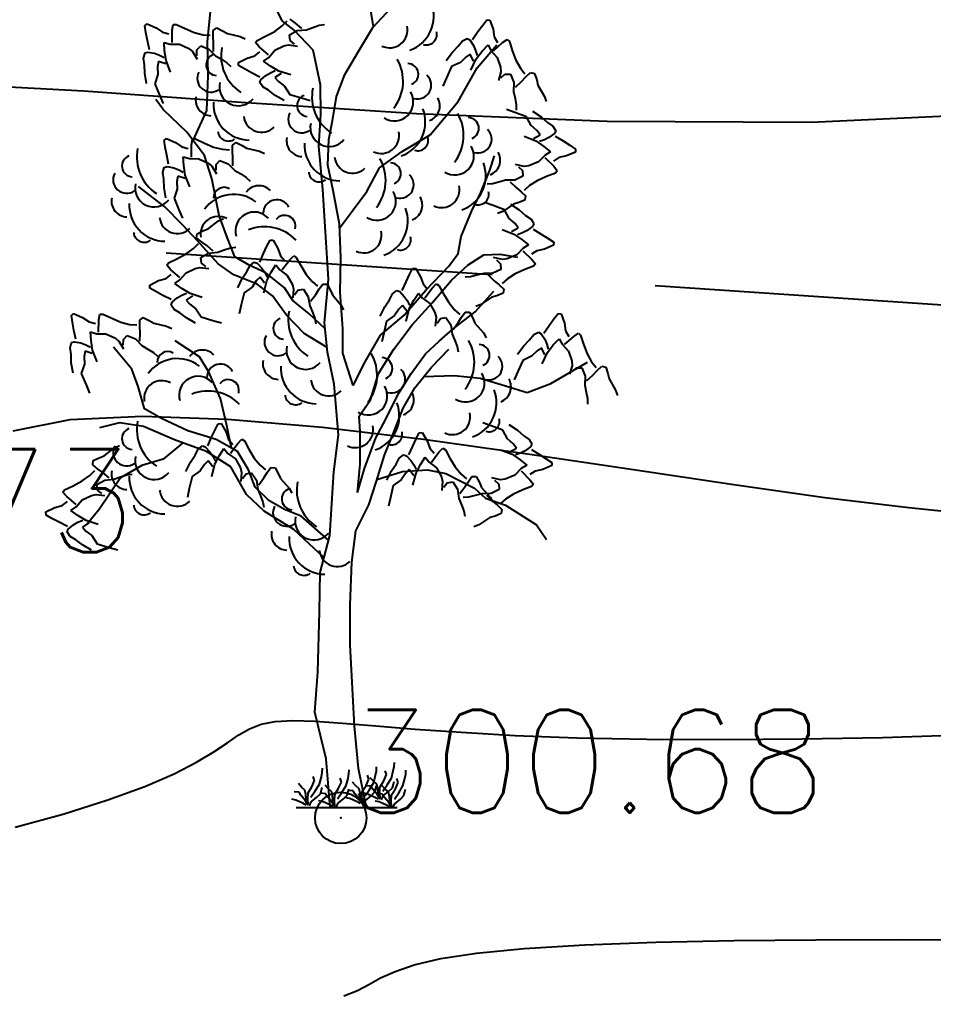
# Model space of a CAD drawing. Header units: millimetres. Extents: x 524954 to 526204, y 9523489 to 9524010.
# Drawn here: x 525925.42 to 525934.3, y 9523810.91 to 9523820.4 of the extents above; entities that cross this region are included whole.
import ezdxf

# ---------------------------------------------------------------- set-up
doc = ezdxf.new("R2010")
doc.units = ezdxf.units.MM
doc.header["$PDMODE"] = 32
doc.header["$PDSIZE"] = 0.5
doc.linetypes.add('ACAD_ISO12W100', pattern=[21, 12, -3, 0, -3, 0, -3])
doc.linetypes.add('CACHE2', pattern=[4.7625, 3.175, -1.5875])
for name, color, linetype in [('Arbre', 34, 'ACAD_ISO12W100'), ('Borde_Piste', 7, 'CACHE2'), ('CN_01_00', 3, 'Continuous'), ('CN_02_00', 4, 'Continuous'), ('CN_10_00', 1, 'Continuous'), ('TopoAlt', 3, 'Continuous'), ('TOPOJIS', 7, 'Continuous')]:
    doc.layers.add(name, color=color, linetype=linetype)
doc.styles.add('Simplex 1.0', font='Simplex.shx', dxfattribs={"width": 0.99, "height": 1})

# ---------------------------------------------------------------- blocks, each defined once
blk = doc.blocks.new('TCPOINT M')
at = {"color": 0}
blk.add_point((0, 0), dxfattribs=at)
at = {"layer": 'TopoAlt', "style": 'Simplex 1.0', "width": 0.99}
blk.add_attdef('ALT', (0.15, 0.15), '', height=1, dxfattribs=at)
blk = doc.blocks.new('v088')
at = {"linetype": 'Continuous'}
for p, q in [((-0.835, 10.2), (-0.991, 10.52)), ((0.345, 10.122), (0.269, 10.614)), ((-1.806, 9.931), (-1.749, 10.491)), ((0.336, 10.112), (0.634, 10.429)), ((-0.683, 10.078), (-0.835, 10.2)), ((-0.435, 9.816), (-0.683, 10.078)), ((0.168, 9.829), (0.336, 10.112)), ((-1.797, 9.483), (-1.806, 9.931)), ((1.69, 9.587), (1.945, 9.885)), ((-0.339, 9.37), (-0.435, 9.816)), ((-0.025, 9.501), (0.168, 9.829)), ((-0.131, 9.219), (-0.025, 9.501)), ((1.444, 9.153), (1.69, 9.587)), ((-1.812, 9.035), (-1.797, 9.483)), ((-0.337, 8.979), (-0.339, 9.37)), ((-2.378, 9.048), (-2.474, 9.177)), ((-0.186, 8.901), (-0.131, 9.219)), ((1.08, 8.722), (1.444, 9.153)), ((-2.074, 8.756), (-2.378, 9.048)), ((-1.992, 8.647), (-1.812, 9.035)), ((-0.36, 8.574), (-0.337, 8.979)), ((-0.231, 8.658), (-0.186, 8.901)), ((-1.843, 8.45), (-2.074, 8.756)), ((-0.243, 8.328), (-0.231, 8.658)), ((0.718, 8.503), (1.08, 8.722)), ((-0.311, 8.009), (-0.36, 8.574)), ((0.424, 8.292), (0.718, 8.503)), ((-1.75, 8.153), (-1.843, 8.45)), ((1.855, 8.26), (1.913, 8.447)), ((-0.174, 8), (-0.243, 8.328)), ((0.262, 7.984), (0.424, 8.292)), ((1.736, 7.971), (1.855, 8.26)), ((-1.653, 7.676), (-1.75, 8.153)), ((-2.358, 7.786), (-2.7, 8.052)), ((-0.274, 7.463), (-0.311, 8.009)), ((-0.096, 7.56), (-0.174, 8)), ((-0.093, 7.509), (0.262, 7.984)), ((1.617, 7.726), (1.736, 7.971)), ((-2.129, 7.554), (-2.358, 7.786)), ((1.481, 7.4), (1.617, 7.726)), ((-1.547, 7.38), (-1.653, 7.676)), ((-1.932, 7.347), (-2.129, 7.554)), ((-0.075, 7.131), (-0.096, 7.56)), ((-1.665, 7.048), (-1.932, 7.347)), ((-1.449, 7.14), (-1.547, 7.38)), ((-0.237, 6.848), (-0.274, 7.463)), ((1.442, 7.181), (1.481, 7.4)), ((-1.266, 7.031), (-1.449, 7.14)), ((-0.084, 6.677), (-0.075, 7.131)), ((1.321, 7.017), (1.442, 7.181)), ((1.575, 7.035), (1.778, 7.163)), ((1.778, 7.163), (1.983, 7.174)), ((1.983, 7.174), (2.214, 7.135)), ((-1.463, 6.903), (-1.665, 7.048)), ((-1.047, 6.93), (-1.266, 7.031)), ((1.023, 6.706), (1.321, 7.017)), ((1.356, 6.837), (1.575, 7.035)), ((-1.162, 6.785), (-1.463, 6.903)), ((-0.806, 6.736), (-1.047, 6.93)), ((-0.287, 6.281), (-0.237, 6.848)), ((1.107, 6.54), (1.356, 6.837)), ((-0.96, 6.634), (-1.162, 6.785)), ((-0.697, 6.571), (-0.806, 6.736)), ((-0.78, 6.382), (-0.96, 6.634)), ((-0.049, 6.211), (-0.084, 6.677)), ((0.743, 6.383), (1.023, 6.706)), ((1.663, 6.427), (1.906, 6.693)), ((-0.488, 6.401), (-0.697, 6.571)), ((0.846, 6.255), (1.107, 6.54)), ((-0.551, 6.145), (-0.78, 6.382)), ((-0.279, 6.204), (-0.488, 6.401)), ((0.438, 6.122), (0.743, 6.383)), ((1.381, 6.204), (1.663, 6.427)), ((-0.248, 5.902), (-0.287, 6.281)), ((-0.049, 5.888), (-0.049, 6.211)), ((0.61, 5.939), (0.846, 6.255)), ((1.198, 6.044), (1.381, 6.204)), ((-0.254, 5.961), (-0.551, 6.145)), ((0.24, 5.776), (0.438, 6.122)), ((-2.787, 5.681), (-3.023, 5.969)), ((-1.907, 5.843), (-2.222, 6.048)), ((1.021, 5.879), (1.198, 6.044)), ((-1.791, 5.652), (-1.907, 5.843)), ((-0.165, 5.487), (-0.248, 5.902)), ((0.085, 5.468), (-0.049, 5.888)), ((0.411, 5.624), (0.61, 5.939)), ((0.834, 5.626), (1.021, 5.879)), ((1.1, 5.706), (1.325, 5.941)), ((0.085, 5.468), (0.24, 5.776)), ((0.881, 5.441), (1.1, 5.706)), ((2.646, 5.496), (3.119, 5.774)), ((-2.701, 5.459), (-2.787, 5.681)), ((-1.635, 5.301), (-1.791, 5.652)), ((0.306, 5.286), (0.411, 5.624)), ((0.671, 5.368), (0.834, 5.626)), ((1.001, 5.586), (1.394, 5.601)), ((1.394, 5.601), (1.731, 5.564)), ((-2.621, 5.169), (-2.701, 5.459)), ((-0.107, 4.829), (-0.165, 5.487)), ((1.731, 5.564), (2, 5.483)), ((2, 5.483), (2.338, 5.378)), ((2.338, 5.378), (2.646, 5.496)), ((0.51, 5.041), (0.671, 5.368)), ((0.731, 5.176), (0.881, 5.441)), ((-1.559, 4.967), (-1.635, 5.301)), ((0.161, 5.071), (0.306, 5.286)), ((-2.4, 5.043), (-2.621, 5.169)), ((0.172, 4.872), (0.161, 5.071)), ((0.619, 4.888), (0.731, 5.176)), ((-2.946, 4.988), (-3.206, 4.92)), ((-2.634, 4.938), (-2.946, 4.988)), ((-2.233, 4.766), (-2.634, 4.938)), ((-2.061, 4.882), (-2.4, 5.043)), ((-1.492, 4.659), (-1.559, 4.967)), ((0.379, 4.79), (0.51, 5.041)), ((-1.692, 4.771), (-2.061, 4.882)), ((-0.166, 4.349), (-0.107, 4.829)), ((0.174, 4.45), (0.172, 4.872)), ((0.489, 4.568), (0.619, 4.888)), ((-2.123, 4.725), (-2.377, 4.514)), ((-1.819, 4.613), (-2.233, 4.766)), ((-1.415, 4.615), (-1.692, 4.771)), ((0.231, 4.395), (0.379, 4.79)), ((-1.504, 4.415), (-1.819, 4.613)), ((-1.273, 4.376), (-1.415, 4.615)), ((0.384, 4.23), (0.489, 4.568)), ((-2.655, 4.434), (-2.931, 4.273)), ((-2.377, 4.514), (-2.655, 4.434)), ((0.138, 4.082), (0.174, 4.45)), ((-1.298, 4.058), (-1.504, 4.415)), ((-1.188, 4.154), (-1.273, 4.376)), ((-0.217, 3.527), (-0.166, 4.349)), ((0.138, 4.082), (0.231, 4.395)), ((0.391, 4.253), (0.724, 4.355)), ((0.724, 4.355), (1.047, 4.375)), ((1.047, 4.375), (1.284, 4.33)), ((1.284, 4.33), (1.655, 4.138)), ((-2.931, 4.273), (-3.209, 3.863)), ((0.285, 3.923), (0.384, 4.23)), ((-1.069, 3.839), (-1.298, 4.058)), ((-1.01, 3.977), (-1.188, 4.154)), ((1.655, 4.138), (1.8, 4.011)), ((-0.808, 3.863), (-1.01, 3.977)), ((0.118, 3.584), (0.285, 3.923)), ((1.8, 4.011), (2.057, 3.917)), ((-3.209, 3.863), (-3.367, 3.667)), ((-0.685, 3.605), (-1.069, 3.839)), ((-0.589, 3.774), (-0.808, 3.863)), ((2.057, 3.917), (2.461, 3.664)), ((-0.234, 3.461), (-0.589, 3.774)), ((-0.294, 3.234), (-0.685, 3.605)), ((0.064, 3.179), (0.118, 3.584)), ((2.461, 3.664), (2.589, 3.474)), ((-0.344, 3.046), (-0.217, 3.527)), ((0.045, 2.625), (0.064, 3.179)), ((-0.352, 2.542), (-0.344, 3.046)), ((-0.373, 1.752), (-0.352, 2.542)), ((0.043, 2.109), (0.045, 2.625)), ((0.102, 1.053), (0.043, 2.109)), ((-0.412, 1.235), (-0.373, 1.752)), ((-0.268, 0.628), (-0.412, 1.235)), ((0.151, 0.506), (0.102, 1.053)), ((-0.213, 0), (-0.268, 0.628)), ((0.256, 0), (0.151, 0.506)), ((-0.654, 0), (0.654, 0))]:
    blk.add_line(p, q, dxfattribs=at)
at = {"color": 3, "linetype": 'Continuous'}
for p, q in [((-2.616, 10.132), (-2.587, 10.158)), ((-2.603, 10.046), (-2.616, 10.132)), ((-2.587, 10.158), (-2.471, 10.107)), ((-2.261, 10.077), (-2.249, 10.151)), ((-2.249, 10.151), (-2.211, 10.152)), ((-2.211, 10.152), (-2.101, 10.101)), ((-0.931, 10.06), (-0.836, 10.131)), ((-0.836, 10.131), (-0.771, 10.198)), ((-0.666, 10.169), (-0.735, 10.218)), ((-0.583, 10.098), (-0.666, 10.169)), ((-0.438, 10.113), (-0.356, 10.14)), ((-0.356, 10.14), (-0.287, 10.149)), ((1.7, 10.058), (1.762, 10.142)), ((1.762, 10.142), (1.816, 10.212)), ((1.816, 10.212), (1.854, 10.208)), ((1.854, 10.208), (1.896, 10.089)), ((-2.583, 9.943), (-2.603, 10.046)), ((-2.471, 10.107), (-2.388, 10.049)), ((-2.388, 10.049), (-2.306, 10.03)), ((-2.264, 9.917), (-2.261, 10.077)), ((-2.101, 10.101), (-1.977, 10.047)), ((-1.977, 10.047), (-1.862, 10.018)), ((-1.862, 10.018), (-1.769, 10.01)), ((-1.731, 9.995), (-1.73, 10.074)), ((-1.73, 10.074), (-1.685, 10.105)), ((-1.685, 10.105), (-1.608, 10.069)), ((-1.608, 10.069), (-1.547, 10.033)), ((-1.547, 10.033), (-1.382, 9.994)), ((-1.161, 9.945), (-1.051, 9.998)), ((-1.051, 9.998), (-0.931, 10.06)), ((-0.743, 10.015), (-0.642, 10.071)), ((-0.734, 9.943), (-0.743, 10.015)), ((-0.642, 10.071), (-0.523, 10.083)), ((-0.523, 10.083), (-0.438, 10.113)), ((1.631, 9.958), (1.7, 10.058)), ((1.896, 10.089), (1.912, 9.989)), ((-2.558, 9.824), (-2.583, 9.943)), ((-2.368, 9.919), (-2.288, 9.897)), ((-2.362, 9.808), (-2.368, 9.919)), ((-2.288, 9.897), (-2.168, 9.895)), ((-2.168, 9.895), (-2.047, 9.839)), ((-1.943, 9.82), (-1.893, 9.873)), ((-1.893, 9.873), (-1.786, 9.83)), ((-1.725, 9.911), (-1.731, 9.995)), ((-1.728, 9.802), (-1.725, 9.911)), ((-1.382, 9.994), (-1.316, 9.963)), ((-1.184, 9.915), (-1.161, 9.945)), ((-1.134, 9.859), (-1.184, 9.915)), ((-0.934, 9.816), (-0.814, 9.874)), ((-0.814, 9.874), (-0.753, 9.886)), ((-0.753, 9.886), (-0.639, 9.87)), ((-0.677, 9.896), (-0.734, 9.943)), ((1.446, 9.869), (1.5, 9.939)), ((1.5, 9.939), (1.562, 9.969)), ((1.562, 9.969), (1.596, 9.95)), ((1.596, 9.95), (1.643, 9.877)), ((1.643, 9.877), (1.669, 9.815)), ((1.754, 9.804), (1.831, 9.885)), ((1.831, 9.885), (1.869, 9.812)), ((1.9, 9.808), (2.019, 9.915)), ((1.912, 9.989), (1.954, 9.915)), ((2.019, 9.915), (2.081, 9.958)), ((2.081, 9.958), (2.108, 9.931)), ((2.108, 9.931), (2.146, 9.815)), ((-2.634, 9.715), (-2.614, 9.781)), ((-2.614, 9.781), (-2.576, 9.793)), ((-2.576, 9.793), (-2.492, 9.777)), ((-2.492, 9.777), (-2.428, 9.754)), ((-2.428, 9.754), (-2.368, 9.723)), ((-2.342, 9.683), (-2.362, 9.808)), ((-2.047, 9.839), (-2, 9.799)), ((-2, 9.799), (-1.94, 9.7)), ((-1.944, 9.746), (-1.943, 9.82)), ((-1.786, 9.83), (-1.702, 9.745)), ((-1.702, 9.745), (-1.624, 9.699)), ((-1.289, 9.715), (-1.192, 9.743)), ((-1.192, 9.743), (-1.125, 9.794)), ((-1.012, 9.755), (-1.134, 9.859)), ((-1.011, 9.724), (-0.934, 9.816)), ((1.289, 9.685), (1.369, 9.792)), ((1.369, 9.792), (1.446, 9.869)), ((1.6, 9.765), (1.542, 9.727)), ((1.643, 9.677), (1.6, 9.765)), ((1.669, 9.815), (1.689, 9.75)), ((1.677, 9.704), (1.754, 9.804)), ((1.869, 9.812), (1.95, 9.723)), ((2.146, 9.815), (2.193, 9.689)), ((-2.621, 9.629), (-2.634, 9.715)), ((-2.617, 9.52), (-2.621, 9.629)), ((-2.439, 9.669), (-2.451, 9.601)), ((-2.346, 9.639), (-2.439, 9.669)), ((-2.283, 9.532), (-2.342, 9.683)), ((-1.624, 9.699), (-1.552, 9.652)), ((-1.552, 9.652), (-1.502, 9.604)), ((-1.402, 9.657), (-1.289, 9.715)), ((-1.401, 9.619), (-1.402, 9.657)), ((-1.325, 9.574), (-1.401, 9.619)), ((-1.079, 9.676), (-1.011, 9.724)), ((-0.989, 9.611), (-1.079, 9.676)), ((1.473, 9.658), (1.358, 9.604)), ((1.542, 9.727), (1.473, 9.658)), ((1.608, 9.558), (1.677, 9.704)), ((1.95, 9.723), (1.993, 9.596)), ((2.193, 9.689), (2.25, 9.585)), ((-2.595, 9.387), (-2.617, 9.52)), ((-2.448, 9.503), (-2.488, 9.382)), ((-2.451, 9.601), (-2.448, 9.503)), ((-1.233, 9.524), (-1.325, 9.574)), ((-1.125, 9.469), (-1.233, 9.524)), ((-1.113, 9.435), (-1.047, 9.49)), ((-1.047, 9.49), (-0.989, 9.525)), ((-0.88, 9.547), (-0.989, 9.611)), ((-0.989, 9.525), (-0.927, 9.553)), ((-0.848, 9.516), (-0.931, 9.463)), ((-0.726, 9.498), (-0.88, 9.547)), ((1.358, 9.604), (1.292, 9.458)), ((1.996, 9.535), (1.966, 9.423)), ((1.993, 9.596), (1.996, 9.535)), ((1.996, 9.458), (2.05, 9.508)), ((2.05, 9.508), (2.123, 9.508)), ((2.123, 9.508), (2.166, 9.4)), ((2.25, 9.585), (2.308, 9.512)), ((2.323, 9.473), (2.381, 9.527)), ((2.381, 9.527), (2.435, 9.515)), ((2.435, 9.515), (2.462, 9.435)), ((-2.488, 9.382), (-2.427, 9.234)), ((-1.128, 9.398), (-1.113, 9.435)), ((-1.089, 9.341), (-1.128, 9.398)), ((-0.931, 9.463), (-0.885, 9.411)), ((-0.885, 9.411), (-0.807, 9.351)), ((1.292, 9.458), (1.246, 9.35)), ((2.166, 9.4), (2.162, 9.281)), ((2.185, 9.338), (2.266, 9.412)), ((2.266, 9.412), (2.323, 9.473)), ((2.462, 9.435), (2.477, 9.365)), ((2.477, 9.365), (2.562, 9.219)), ((-1.014, 9.297), (-1.089, 9.341)), ((-0.927, 9.231), (-1.014, 9.297)), ((-0.807, 9.351), (-0.739, 9.244)), ((-0.739, 9.244), (-0.586, 9.198)), ((2.162, 9.281), (2.181, 9.192)), ((-2.427, 9.234), (-2.38, 9.127)), ((-0.81, 9.165), (-0.927, 9.231)), ((-0.586, 9.198), (-0.473, 9.166)), ((2.181, 9.192), (2.196, 9.108)), ((2.562, 9.219), (2.585, 9.15)), ((2.18, 9.009), (2.07, 9.048)), ((2.33, 8.953), (2.18, 9.009)), ((2.196, 9.108), (2.196, 9.038)), ((2.406, 9.027), (2.519, 8.953)), ((2.391, 8.841), (2.33, 8.953)), ((2.519, 8.953), (2.601, 8.881)), ((2.601, 8.881), (2.673, 8.832)), ((2.465, 8.776), (2.391, 8.841)), ((2.507, 8.721), (2.465, 8.776)), ((2.691, 8.737), (2.621, 8.686)), ((2.673, 8.832), (2.708, 8.773)), ((2.708, 8.773), (2.691, 8.737)), ((-2.366, 8.647), (-2.337, 8.672)), ((-2.353, 8.56), (-2.366, 8.647)), ((-2.337, 8.672), (-2.221, 8.621)), ((-2.221, 8.621), (-2.138, 8.563)), ((-2.011, 8.592), (-1.999, 8.665)), ((-1.999, 8.665), (-1.961, 8.666)), ((-1.961, 8.666), (-1.851, 8.615)), ((-1.851, 8.615), (-1.727, 8.562)), ((-1.48, 8.588), (-1.435, 8.619)), ((-1.435, 8.619), (-1.357, 8.583)), ((2.3, 8.701), (2.45, 8.641)), ((2.421, 8.673), (2.507, 8.721)), ((2.45, 8.641), (2.555, 8.57)), ((2.561, 8.655), (2.497, 8.632)), ((2.621, 8.686), (2.561, 8.655)), ((2.701, 8.703), (2.805, 8.64)), ((2.805, 8.64), (2.893, 8.584)), ((-2.333, 8.457), (-2.353, 8.56)), ((-2.138, 8.563), (-2.056, 8.544)), ((-2.014, 8.431), (-2.011, 8.592)), ((-1.727, 8.562), (-1.612, 8.532)), ((-1.612, 8.532), (-1.519, 8.524)), ((-1.481, 8.509), (-1.48, 8.588)), ((-1.475, 8.425), (-1.481, 8.509)), ((-1.357, 8.583), (-1.297, 8.547)), ((-1.297, 8.547), (-1.132, 8.508)), ((-1.132, 8.508), (-1.066, 8.477)), ((2.555, 8.57), (2.64, 8.498)), ((2.64, 8.498), (2.57, 8.455)), ((2.964, 8.496), (2.848, 8.446)), ((2.893, 8.584), (2.966, 8.534)), ((2.966, 8.534), (2.964, 8.496)), ((-2.308, 8.338), (-2.333, 8.457)), ((-2.118, 8.433), (-2.038, 8.411)), ((-2.112, 8.322), (-2.118, 8.433)), ((-2.038, 8.411), (-1.918, 8.409)), ((-1.918, 8.409), (-1.797, 8.353)), ((-1.797, 8.353), (-1.75, 8.313)), ((-1.693, 8.334), (-1.643, 8.387)), ((-1.643, 8.387), (-1.536, 8.344)), ((-1.478, 8.316), (-1.475, 8.425)), ((2.487, 8.369), (2.362, 8.319)), ((2.57, 8.455), (2.487, 8.369)), ((2.568, 8.425), (2.683, 8.312)), ((2.749, 8.424), (2.679, 8.378)), ((2.848, 8.446), (2.749, 8.424)), ((-2.384, 8.23), (-2.364, 8.296)), ((-2.371, 8.143), (-2.384, 8.23)), ((-2.364, 8.296), (-2.326, 8.308)), ((-2.326, 8.308), (-2.242, 8.291)), ((-2.242, 8.291), (-2.178, 8.268)), ((-2.178, 8.268), (-2.118, 8.237)), ((-2.092, 8.197), (-2.112, 8.322)), ((-1.75, 8.313), (-1.69, 8.215)), ((-1.694, 8.261), (-1.693, 8.334)), ((-1.536, 8.344), (-1.452, 8.259)), ((-1.452, 8.259), (-1.374, 8.213)), ((2.301, 8.311), (2.188, 8.335)), ((2.225, 8.306), (2.278, 8.256)), ((2.278, 8.256), (2.282, 8.183)), ((2.362, 8.319), (2.301, 8.311)), ((2.704, 8.225), (2.591, 8.179)), ((2.683, 8.312), (2.729, 8.254)), ((2.729, 8.254), (2.704, 8.225)), ((-2.367, 8.034), (-2.371, 8.143)), ((-2.189, 8.184), (-2.201, 8.115)), ((-2.201, 8.115), (-2.198, 8.017)), ((-2.096, 8.154), (-2.189, 8.184)), ((-2.033, 8.047), (-2.092, 8.197)), ((-1.374, 8.213), (-1.302, 8.166)), ((-1.302, 8.166), (-1.252, 8.118)), ((1.971, 8.105), (1.888, 8.085)), ((2.058, 8.13), (1.971, 8.105)), ((2.178, 8.134), (2.058, 8.13)), ((2.117, 8.111), (2.195, 8.035)), ((2.282, 8.183), (2.178, 8.134)), ((2.467, 8.125), (2.367, 8.061)), ((2.591, 8.179), (2.467, 8.125)), ((-2.345, 7.902), (-2.367, 8.034)), ((-2.198, 8.017), (-2.238, 7.897)), ((1.888, 8.085), (1.819, 8.08)), ((2.195, 8.035), (2.261, 7.981)), ((2.261, 7.981), (2.318, 7.927)), ((2.367, 8.061), (2.298, 7.999)), ((-2.238, 7.897), (-2.177, 7.749)), ((2.31, 7.872), (2.231, 7.841)), ((2.318, 7.927), (2.31, 7.872)), ((-2.177, 7.749), (-2.13, 7.641)), ((1.896, 7.802), (1.786, 7.841)), ((2.046, 7.746), (1.896, 7.802)), ((2.022, 7.727), (1.955, 7.7)), ((2.163, 7.821), (2.022, 7.727)), ((2.107, 7.634), (2.046, 7.746)), ((2.123, 7.82), (2.235, 7.746)), ((2.231, 7.841), (2.163, 7.821)), ((2.235, 7.746), (2.317, 7.675)), ((-1.797, 7.5), (-1.663, 7.603)), ((-1.663, 7.603), (-1.598, 7.634)), ((2.181, 7.57), (2.107, 7.634)), ((2.317, 7.675), (2.389, 7.625)), ((2.389, 7.625), (2.424, 7.566)), ((-1.94, 7.438), (-1.864, 7.475)), ((-1.864, 7.475), (-1.797, 7.5)), ((2.016, 7.494), (2.166, 7.434)), ((2.137, 7.467), (2.223, 7.514)), ((2.223, 7.514), (2.181, 7.57)), ((2.337, 7.479), (2.277, 7.448)), ((2.407, 7.53), (2.337, 7.479)), ((2.424, 7.566), (2.407, 7.53)), ((2.417, 7.496), (2.521, 7.433)), ((-1.945, 7.383), (-1.94, 7.438)), ((-1.884, 7.333), (-1.945, 7.383)), ((-1.034, 7.275), (-0.994, 7.353)), ((-0.994, 7.353), (-0.955, 7.356)), ((-0.955, 7.356), (-0.891, 7.247)), ((2.166, 7.434), (2.271, 7.363)), ((2.277, 7.448), (2.213, 7.425)), ((2.271, 7.363), (2.357, 7.292)), ((2.521, 7.433), (2.609, 7.377)), ((2.609, 7.377), (2.682, 7.328)), ((-2.081, 7.175), (-1.985, 7.246)), ((-1.985, 7.246), (-1.92, 7.313)), ((-1.815, 7.284), (-1.884, 7.333)), ((-1.732, 7.213), (-1.815, 7.284)), ((-1.672, 7.198), (-1.587, 7.228)), ((-1.587, 7.228), (-1.505, 7.255)), ((-1.505, 7.255), (-1.436, 7.264)), ((-1.078, 7.18), (-1.034, 7.275)), ((-0.891, 7.247), (-0.858, 7.151)), ((2.286, 7.249), (2.203, 7.162)), ((2.284, 7.218), (2.399, 7.105)), ((2.357, 7.292), (2.286, 7.249)), ((2.465, 7.218), (2.395, 7.171)), ((2.564, 7.239), (2.465, 7.218)), ((2.68, 7.289), (2.564, 7.239)), ((2.682, 7.328), (2.68, 7.289)), ((-2.31, 7.06), (-2.2, 7.113)), ((-2.2, 7.113), (-2.081, 7.175)), ((-1.892, 7.13), (-1.791, 7.186)), ((-1.883, 7.058), (-1.892, 7.13)), ((-1.791, 7.186), (-1.672, 7.198)), ((-1.128, 7.069), (-1.078, 7.18)), ((-0.858, 7.151), (-0.802, 7.088)), ((-0.835, 6.972), (-0.738, 7.1)), ((-0.738, 7.1), (-0.686, 7.153)), ((-0.686, 7.153), (-0.654, 7.131)), ((-0.654, 7.131), (-0.595, 7.025)), ((2.018, 7.104), (1.904, 7.128)), ((1.941, 7.1), (1.994, 7.049)), ((2.079, 7.112), (2.018, 7.104)), ((2.203, 7.162), (2.079, 7.112)), ((2.399, 7.105), (2.445, 7.047)), ((-2.333, 7.03), (-2.31, 7.06)), ((-2.283, 6.974), (-2.333, 7.03)), ((-2.161, 6.87), (-2.283, 6.974)), ((-2.083, 6.931), (-1.963, 6.989)), ((-1.963, 6.989), (-1.902, 7.001)), ((-1.902, 7.001), (-1.788, 6.985)), ((-1.826, 7.011), (-1.883, 7.058)), ((-1.293, 6.947), (-1.253, 7.025)), ((-1.253, 7.025), (-1.198, 7.067)), ((-1.198, 7.067), (-1.16, 7.055)), ((-1.16, 7.055), (-1.101, 6.992)), ((-1.101, 6.992), (-1.063, 6.936)), ((-0.978, 6.941), (-0.918, 7.034)), ((-0.918, 7.034), (-0.866, 6.97)), ((-0.866, 6.97), (-0.77, 6.898)), ((-0.595, 7.025), (-0.526, 6.909)), ((0.813, 6.909), (0.853, 6.987)), ((0.853, 6.987), (0.891, 6.991)), ((0.891, 6.991), (0.955, 6.881)), ((1.999, 6.976), (1.894, 6.927)), ((1.994, 7.049), (1.999, 6.976)), ((2.307, 6.972), (2.184, 6.918)), ((2.42, 7.018), (2.307, 6.972)), ((2.445, 7.047), (2.42, 7.018)), ((-2.439, 6.83), (-2.342, 6.858)), ((-2.342, 6.858), (-2.275, 6.909)), ((-2.228, 6.791), (-2.161, 6.839)), ((-2.161, 6.839), (-2.083, 6.931)), ((-1.413, 6.737), (-1.354, 6.857)), ((-1.354, 6.857), (-1.293, 6.947)), ((-1.122, 6.874), (-1.172, 6.826)), ((-1.064, 6.795), (-1.122, 6.874)), ((-1.063, 6.936), (-1.032, 6.875)), ((-1.035, 6.828), (-0.978, 6.941)), ((-0.77, 6.898), (-0.705, 6.781)), ((-0.526, 6.909), (-0.45, 6.818)), ((0.768, 6.815), (0.813, 6.909)), ((0.955, 6.881), (0.989, 6.786)), ((1.604, 6.878), (1.535, 6.874)), ((1.688, 6.899), (1.604, 6.878)), ((1.775, 6.923), (1.688, 6.899)), ((1.894, 6.927), (1.775, 6.923)), ((1.834, 6.904), (1.912, 6.828)), ((2.084, 6.854), (2.014, 6.792)), ((2.184, 6.918), (2.084, 6.854)), ((-2.551, 6.772), (-2.439, 6.83)), ((-2.55, 6.734), (-2.551, 6.772)), ((-2.475, 6.689), (-2.55, 6.734)), ((-2.138, 6.726), (-2.228, 6.791)), ((-2.029, 6.662), (-2.138, 6.726)), ((-1.227, 6.745), (-1.33, 6.67)), ((-1.172, 6.826), (-1.227, 6.745)), ((-1.076, 6.671), (-1.035, 6.828)), ((-0.705, 6.781), (-0.69, 6.721)), ((-0.69, 6.721), (-0.699, 6.606)), ((-0.632, 6.705), (-0.56, 6.719)), ((-0.56, 6.719), (-0.498, 6.621)), ((-0.45, 6.818), (-0.379, 6.757)), ((-0.402, 6.651), (-0.357, 6.722)), ((-0.357, 6.722), (-0.31, 6.785)), ((-0.31, 6.785), (-0.255, 6.784)), ((-0.255, 6.784), (-0.214, 6.71)), ((-0.214, 6.71), (-0.186, 6.645)), ((0.719, 6.703), (0.768, 6.815)), ((0.989, 6.786), (1.044, 6.722)), ((1.011, 6.606), (1.108, 6.734)), ((1.108, 6.734), (1.161, 6.787)), ((1.161, 6.787), (1.192, 6.766)), ((1.192, 6.766), (1.252, 6.66)), ((1.912, 6.828), (1.977, 6.774)), ((1.977, 6.774), (2.034, 6.72)), ((2.034, 6.72), (2.026, 6.666)), ((-2.383, 6.639), (-2.475, 6.689)), ((-2.274, 6.584), (-2.383, 6.639)), ((-2.262, 6.55), (-2.196, 6.606)), ((-2.196, 6.606), (-2.138, 6.64)), ((-2.138, 6.64), (-2.076, 6.668)), ((-1.998, 6.632), (-2.08, 6.578)), ((-1.875, 6.613), (-2.029, 6.662)), ((-1.33, 6.67), (-1.367, 6.514)), ((-0.675, 6.646), (-0.632, 6.705)), ((-0.498, 6.621), (-0.48, 6.503)), ((-0.468, 6.564), (-0.402, 6.651)), ((-0.186, 6.645), (-0.075, 6.517)), ((0.493, 6.492), (0.554, 6.582)), ((0.554, 6.582), (0.594, 6.66)), ((0.594, 6.66), (0.649, 6.702)), ((0.649, 6.702), (0.686, 6.689)), ((0.686, 6.689), (0.745, 6.626)), ((0.745, 6.626), (0.783, 6.571)), ((0.868, 6.575), (0.929, 6.669)), ((0.929, 6.669), (0.98, 6.604)), ((0.98, 6.604), (1.076, 6.532)), ((1.252, 6.66), (1.321, 6.544)), ((1.879, 6.614), (1.738, 6.52)), ((1.947, 6.634), (1.879, 6.614)), ((2.026, 6.666), (1.947, 6.634)), ((-2.277, 6.513), (-2.262, 6.55)), ((-2.238, 6.456), (-2.277, 6.513)), ((-2.163, 6.412), (-2.238, 6.456)), ((-2.08, 6.578), (-2.034, 6.526)), ((-2.034, 6.526), (-1.957, 6.466)), ((-1.957, 6.466), (-1.888, 6.359)), ((-1.367, 6.514), (-1.392, 6.4)), ((-0.48, 6.503), (-0.444, 6.419)), ((-0.075, 6.517), (-0.04, 6.453)), ((0.433, 6.371), (0.493, 6.492)), ((0.675, 6.46), (0.62, 6.379)), ((0.724, 6.509), (0.675, 6.46)), ((0.782, 6.43), (0.724, 6.509)), ((0.771, 6.306), (0.811, 6.463)), ((0.783, 6.571), (0.814, 6.51)), ((0.811, 6.463), (0.868, 6.575)), ((1.076, 6.532), (1.141, 6.416)), ((1.321, 6.544), (1.397, 6.452)), ((1.738, 6.52), (1.671, 6.493)), ((-3.568, 6.377), (-3.539, 6.402)), ((-3.555, 6.29), (-3.568, 6.377)), ((-3.539, 6.402), (-3.423, 6.351)), ((-3.423, 6.351), (-3.34, 6.294)), ((-3.213, 6.322), (-3.201, 6.396)), ((-3.201, 6.396), (-3.163, 6.397)), ((-3.163, 6.397), (-3.053, 6.346)), ((-3.053, 6.346), (-2.929, 6.292)), ((-2.682, 6.318), (-2.637, 6.35)), ((-2.637, 6.35), (-2.56, 6.314)), ((-2.076, 6.346), (-2.163, 6.412)), ((-1.959, 6.28), (-2.076, 6.346)), ((-1.888, 6.359), (-1.735, 6.313)), ((-0.444, 6.419), (-0.414, 6.339)), ((-0.414, 6.339), (-0.401, 6.271)), ((0.62, 6.379), (0.516, 6.305)), ((1.141, 6.416), (1.157, 6.356)), ((1.157, 6.356), (1.147, 6.241)), ((1.171, 6.28), (1.215, 6.339)), ((1.215, 6.339), (1.286, 6.353)), ((1.286, 6.353), (1.348, 6.255)), ((1.397, 6.452), (1.467, 6.391)), ((1.444, 6.285), (1.489, 6.356)), ((1.489, 6.356), (1.536, 6.42)), ((1.536, 6.42), (1.591, 6.419)), ((1.591, 6.419), (1.633, 6.344)), ((1.633, 6.344), (1.661, 6.279)), ((2.623, 6.25), (2.685, 6.334)), ((2.685, 6.334), (2.739, 6.404)), ((2.739, 6.404), (2.777, 6.4)), ((2.777, 6.4), (2.82, 6.28)), ((-3.535, 6.188), (-3.555, 6.29)), ((-3.34, 6.294), (-3.258, 6.275)), ((-3.216, 6.161), (-3.213, 6.322)), ((-2.929, 6.292), (-2.814, 6.263)), ((-2.814, 6.263), (-2.721, 6.255)), ((-2.683, 6.24), (-2.682, 6.318)), ((-2.677, 6.155), (-2.683, 6.24)), ((-2.56, 6.314), (-2.499, 6.278)), ((-2.499, 6.278), (-2.334, 6.239)), ((-2.334, 6.239), (-2.268, 6.208)), ((-1.735, 6.313), (-1.622, 6.281)), ((0.516, 6.305), (0.479, 6.149)), ((1.348, 6.255), (1.367, 6.137)), ((1.378, 6.198), (1.444, 6.285)), ((1.661, 6.279), (1.771, 6.151)), ((2.554, 6.15), (2.623, 6.25)), ((2.82, 6.28), (2.835, 6.18)), ((-3.51, 6.069), (-3.535, 6.188)), ((-3.32, 6.164), (-3.24, 6.142)), ((-3.314, 6.053), (-3.32, 6.164)), ((-3.24, 6.142), (-3.121, 6.14)), ((-3.121, 6.14), (-2.999, 6.083)), ((-2.999, 6.083), (-2.952, 6.044)), ((-2.895, 6.065), (-2.845, 6.118)), ((-2.845, 6.118), (-2.738, 6.075)), ((-2.738, 6.075), (-2.654, 5.99)), ((-2.68, 6.046), (-2.677, 6.155)), ((0.479, 6.149), (0.454, 6.035)), ((1.367, 6.137), (1.402, 6.054)), ((1.771, 6.151), (1.807, 6.088)), ((2.37, 6.061), (2.423, 6.13)), ((2.423, 6.13), (2.485, 6.161)), ((2.485, 6.161), (2.52, 6.142)), ((2.52, 6.142), (2.566, 6.069)), ((2.677, 5.996), (2.754, 6.077)), ((2.754, 6.077), (2.793, 6.004)), ((2.823, 6), (2.943, 6.107)), ((2.835, 6.18), (2.877, 6.107)), ((2.943, 6.107), (3.004, 6.15)), ((3.004, 6.15), (3.031, 6.123)), ((3.031, 6.123), (3.07, 6.007)), ((-3.586, 5.96), (-3.566, 6.026)), ((-3.573, 5.874), (-3.586, 5.96)), ((-3.566, 6.026), (-3.528, 6.038)), ((-3.528, 6.038), (-3.444, 6.022)), ((-3.444, 6.022), (-3.38, 5.999)), ((-3.38, 5.999), (-3.32, 5.968)), ((-3.294, 5.928), (-3.314, 6.053)), ((-2.952, 6.044), (-2.892, 5.945)), ((-2.896, 5.991), (-2.895, 6.065)), ((-2.654, 5.99), (-2.576, 5.943)), ((1.402, 6.054), (1.433, 5.974)), ((1.433, 5.974), (1.446, 5.906)), ((2.212, 5.877), (2.293, 5.984)), ((2.293, 5.984), (2.37, 6.061)), ((2.523, 5.957), (2.466, 5.919)), ((2.566, 5.869), (2.523, 5.957)), ((2.566, 6.069), (2.593, 6.007)), ((2.593, 6.007), (2.612, 5.942)), ((2.6, 5.896), (2.677, 5.996)), ((2.793, 6.004), (2.873, 5.915)), ((3.07, 6.007), (3.116, 5.88)), ((-3.57, 5.765), (-3.573, 5.874)), ((-3.392, 5.914), (-3.403, 5.846)), ((-3.403, 5.846), (-3.4, 5.748)), ((-3.298, 5.884), (-3.392, 5.914)), ((-3.235, 5.777), (-3.294, 5.928)), ((-2.576, 5.943), (-2.504, 5.896)), ((-2.504, 5.896), (-2.454, 5.849)), ((2.396, 5.85), (2.281, 5.796)), ((2.466, 5.919), (2.396, 5.85)), ((2.531, 5.75), (2.6, 5.896)), ((2.873, 5.915), (2.916, 5.788)), ((3.116, 5.88), (3.173, 5.777)), ((-3.547, 5.632), (-3.57, 5.765)), ((-3.4, 5.748), (-3.44, 5.627)), ((2.281, 5.796), (2.216, 5.65)), ((2.92, 5.727), (2.889, 5.615)), ((2.916, 5.788), (2.92, 5.727)), ((2.92, 5.65), (2.973, 5.7)), ((2.973, 5.7), (3.047, 5.7)), ((3.047, 5.7), (3.089, 5.592)), ((3.173, 5.777), (3.231, 5.703)), ((3.247, 5.665), (3.304, 5.719)), ((3.304, 5.719), (3.358, 5.707)), ((3.358, 5.707), (3.385, 5.627)), ((-3.44, 5.627), (-3.379, 5.479)), ((2.216, 5.65), (2.169, 5.542)), ((3.089, 5.592), (3.085, 5.473)), ((3.108, 5.53), (3.189, 5.603)), ((3.189, 5.603), (3.247, 5.665)), ((3.385, 5.627), (3.4, 5.557)), ((-3.379, 5.479), (-3.332, 5.372)), ((3.085, 5.473), (3.104, 5.384)), ((3.4, 5.557), (3.485, 5.411)), ((3.104, 5.384), (3.12, 5.3)), ((3.485, 5.411), (3.508, 5.342)), ((3.12, 5.3), (3.12, 5.23)), ((-1.707, 4.895), (-1.667, 4.973)), ((-1.667, 4.973), (-1.628, 4.976)), ((-1.628, 4.976), (-1.564, 4.867)), ((1.872, 4.946), (1.762, 4.985)), ((2.022, 4.89), (1.872, 4.946)), ((2.099, 4.964), (2.211, 4.89)), ((-1.751, 4.8), (-1.707, 4.895)), ((-1.564, 4.867), (-1.531, 4.771)), ((0.899, 4.779), (0.939, 4.857)), ((0.939, 4.857), (0.978, 4.861)), ((0.978, 4.861), (1.042, 4.751)), ((2.083, 4.778), (2.022, 4.89)), ((2.211, 4.89), (2.293, 4.818)), ((2.293, 4.818), (2.365, 4.769)), ((-3.01, 4.66), (-2.944, 4.692)), ((-1.926, 4.645), (-1.871, 4.687)), ((-1.871, 4.687), (-1.833, 4.675)), ((-1.801, 4.689), (-1.751, 4.8)), ((-1.531, 4.771), (-1.475, 4.707)), ((-1.508, 4.592), (-1.411, 4.72)), ((-1.411, 4.72), (-1.359, 4.773)), ((-1.359, 4.773), (-1.327, 4.751)), ((-1.327, 4.751), (-1.268, 4.645)), ((0.805, 4.573), (0.855, 4.685)), ((0.855, 4.685), (0.899, 4.779)), ((1.042, 4.751), (1.075, 4.656)), ((2.157, 4.714), (2.083, 4.778)), ((2.199, 4.658), (2.157, 4.714)), ((2.365, 4.769), (2.4, 4.71)), ((2.4, 4.71), (2.383, 4.674)), ((-3.21, 4.533), (-3.143, 4.557)), ((-3.143, 4.557), (-3.01, 4.66)), ((-2.027, 4.477), (-1.966, 4.567)), ((-1.966, 4.567), (-1.926, 4.645)), ((-1.833, 4.675), (-1.774, 4.612)), ((-1.774, 4.612), (-1.736, 4.556)), ((-1.736, 4.556), (-1.705, 4.495)), ((-1.708, 4.448), (-1.651, 4.561)), ((-1.651, 4.561), (-1.591, 4.654)), ((-1.591, 4.654), (-1.539, 4.59)), ((-1.539, 4.59), (-1.443, 4.518)), ((-1.268, 4.645), (-1.199, 4.529)), ((0.68, 4.53), (0.735, 4.572)), ((0.735, 4.572), (0.773, 4.559)), ((0.773, 4.559), (0.832, 4.496)), ((1.075, 4.656), (1.131, 4.592)), ((1.098, 4.476), (1.195, 4.604)), ((1.195, 4.604), (1.247, 4.657)), ((1.247, 4.657), (1.279, 4.636)), ((1.279, 4.636), (1.338, 4.53)), ((1.992, 4.638), (2.142, 4.578)), ((2.113, 4.611), (2.199, 4.658)), ((2.142, 4.578), (2.247, 4.507)), ((2.253, 4.592), (2.189, 4.569)), ((2.313, 4.623), (2.253, 4.592)), ((2.383, 4.674), (2.313, 4.623)), ((2.393, 4.64), (2.497, 4.577)), ((2.497, 4.577), (2.585, 4.521)), ((-3.291, 4.441), (-3.287, 4.496)), ((-3.23, 4.39), (-3.291, 4.441)), ((-3.287, 4.496), (-3.21, 4.533)), ((-2.086, 4.357), (-2.027, 4.477)), ((-1.845, 4.445), (-1.9, 4.365)), ((-1.795, 4.494), (-1.845, 4.445)), ((-1.737, 4.415), (-1.795, 4.494)), ((-1.749, 4.291), (-1.708, 4.448)), ((-1.443, 4.518), (-1.378, 4.401)), ((-1.199, 4.529), (-1.123, 4.438)), ((-1.123, 4.438), (-1.052, 4.377)), ((0.579, 4.362), (0.64, 4.452)), ((0.64, 4.452), (0.68, 4.53)), ((0.832, 4.496), (0.87, 4.441)), ((0.87, 4.441), (0.901, 4.38)), ((0.898, 4.333), (0.955, 4.445)), ((0.955, 4.445), (1.015, 4.539)), ((1.015, 4.539), (1.067, 4.474)), ((1.067, 4.474), (1.163, 4.402)), ((1.338, 4.53), (1.407, 4.414)), ((2.247, 4.507), (2.332, 4.436)), ((2.332, 4.436), (2.262, 4.393)), ((2.656, 4.433), (2.54, 4.383)), ((2.585, 4.521), (2.658, 4.472)), ((2.658, 4.472), (2.656, 4.433)), ((-3.427, 4.233), (-3.331, 4.304)), ((-3.331, 4.304), (-3.266, 4.37)), ((-3.162, 4.341), (-3.23, 4.39)), ((-3.079, 4.271), (-3.162, 4.341)), ((-2.933, 4.286), (-2.851, 4.312)), ((-2.851, 4.312), (-2.783, 4.321)), ((-1.9, 4.365), (-2.003, 4.29)), ((-1.378, 4.401), (-1.363, 4.341)), ((-1.363, 4.341), (-1.372, 4.226)), ((-1.349, 4.266), (-1.305, 4.325)), ((-1.305, 4.325), (-1.233, 4.338)), ((-1.233, 4.338), (-1.171, 4.241)), ((-1.075, 4.271), (-1.03, 4.342)), ((-1.03, 4.342), (-0.984, 4.405)), ((-0.984, 4.405), (-0.928, 4.404)), ((-0.928, 4.404), (-0.887, 4.33)), ((-0.887, 4.33), (-0.859, 4.265)), ((0.52, 4.241), (0.579, 4.362)), ((0.761, 4.33), (0.706, 4.249)), ((0.811, 4.379), (0.761, 4.33)), ((0.869, 4.3), (0.811, 4.379)), ((0.857, 4.176), (0.898, 4.333)), ((1.163, 4.402), (1.228, 4.286)), ((1.407, 4.414), (1.483, 4.322)), ((1.483, 4.322), (1.554, 4.261)), ((2.179, 4.306), (2.055, 4.256)), ((2.262, 4.393), (2.179, 4.306)), ((2.26, 4.362), (2.375, 4.249)), ((2.441, 4.361), (2.371, 4.315)), ((2.54, 4.383), (2.441, 4.361)), ((-3.547, 4.171), (-3.427, 4.233)), ((-3.239, 4.188), (-3.137, 4.244)), ((-3.229, 4.115), (-3.239, 4.188)), ((-3.137, 4.244), (-3.019, 4.255)), ((-3.019, 4.255), (-2.933, 4.286)), ((-2.003, 4.29), (-2.04, 4.134)), ((-1.171, 4.241), (-1.153, 4.123)), ((-1.141, 4.184), (-1.075, 4.271)), ((-0.859, 4.265), (-0.748, 4.137)), ((0.706, 4.249), (0.603, 4.175)), ((1.228, 4.286), (1.243, 4.226)), ((1.243, 4.226), (1.234, 4.11)), ((1.258, 4.15), (1.301, 4.209)), ((1.301, 4.209), (1.373, 4.223)), ((1.373, 4.223), (1.435, 4.125)), ((1.531, 4.155), (1.576, 4.226)), ((1.576, 4.226), (1.623, 4.29)), ((1.623, 4.29), (1.678, 4.289)), ((1.678, 4.289), (1.719, 4.214)), ((1.719, 4.214), (1.747, 4.149)), ((1.994, 4.248), (1.88, 4.272)), ((1.917, 4.244), (1.97, 4.193)), ((1.97, 4.193), (1.975, 4.12)), ((2.055, 4.256), (1.994, 4.248)), ((2.375, 4.249), (2.421, 4.191)), ((2.421, 4.191), (2.396, 4.162)), ((-3.679, 4.087), (-3.656, 4.117)), ((-3.629, 4.032), (-3.679, 4.087)), ((-3.656, 4.117), (-3.547, 4.171)), ((-3.309, 4.046), (-3.249, 4.058)), ((-3.249, 4.058), (-3.134, 4.042)), ((-3.172, 4.068), (-3.229, 4.115)), ((-2.04, 4.134), (-2.065, 4.02)), ((-1.153, 4.123), (-1.118, 4.039)), ((-0.748, 4.137), (-0.713, 4.073)), ((0.603, 4.175), (0.566, 4.019)), ((1.435, 4.125), (1.453, 4.007)), ((1.465, 4.068), (1.531, 4.155)), ((1.751, 4.067), (1.664, 4.043)), ((1.747, 4.149), (1.858, 4.021)), ((1.87, 4.071), (1.751, 4.067)), ((1.975, 4.12), (1.87, 4.071)), ((2.16, 4.062), (2.059, 3.998)), ((2.283, 4.116), (2.16, 4.062)), ((2.396, 4.162), (2.283, 4.116)), ((-3.688, 3.915), (-3.621, 3.967)), ((-3.507, 3.927), (-3.629, 4.032)), ((-3.507, 3.896), (-3.43, 3.988)), ((-3.43, 3.988), (-3.309, 4.046)), ((-1.118, 4.039), (-1.087, 3.959)), ((-1.087, 3.959), (-1.074, 3.891)), ((0.566, 4.019), (0.541, 3.904)), ((1.453, 4.007), (1.488, 3.924)), ((1.488, 3.924), (1.519, 3.844)), ((1.58, 4.022), (1.511, 4.017)), ((1.664, 4.043), (1.58, 4.022)), ((1.81, 4.048), (1.888, 3.972)), ((1.858, 4.021), (1.893, 3.958)), ((1.888, 3.972), (1.953, 3.918)), ((2.059, 3.998), (1.99, 3.936)), ((-3.898, 3.83), (-3.785, 3.887)), ((-3.897, 3.791), (-3.898, 3.83)), ((-3.785, 3.887), (-3.688, 3.915)), ((-3.574, 3.849), (-3.507, 3.896)), ((-3.484, 3.783), (-3.574, 3.849)), ((1.519, 3.844), (1.532, 3.776)), ((2.002, 3.81), (1.923, 3.778)), ((1.953, 3.918), (2.01, 3.864)), ((2.01, 3.864), (2.002, 3.81)), ((-3.821, 3.747), (-3.897, 3.791)), ((-3.729, 3.697), (-3.821, 3.747)), ((-3.621, 3.641), (-3.729, 3.697)), ((-3.542, 3.663), (-3.485, 3.698)), ((-3.485, 3.698), (-3.422, 3.725)), ((-3.375, 3.72), (-3.484, 3.783)), ((-3.344, 3.689), (-3.426, 3.635)), ((-3.221, 3.67), (-3.375, 3.72)), ((1.855, 3.758), (1.714, 3.664)), ((1.923, 3.778), (1.855, 3.758)), ((-3.623, 3.571), (-3.609, 3.608)), ((-3.585, 3.514), (-3.623, 3.571)), ((-3.609, 3.608), (-3.542, 3.663)), ((-3.426, 3.635), (-3.38, 3.583)), ((-3.38, 3.583), (-3.303, 3.524)), ((1.714, 3.664), (1.647, 3.637)), ((-3.509, 3.469), (-3.585, 3.514)), ((-3.423, 3.403), (-3.509, 3.469)), ((-3.303, 3.524), (-3.234, 3.416)), ((-3.306, 3.337), (-3.423, 3.403)), ((-3.234, 3.416), (-3.081, 3.37)), ((-3.081, 3.37), (-2.968, 3.339)), ((-0.317, 0.454), (-0.315, 0.507)), ((0.385, 0.474), (0.387, 0.526)), ((0.603, 0.474), (0.615, 0.531)), ((0.615, 0.531), (0.618, 0.584)), ((-0.416, 0.349), (-0.433, 0.399)), ((-0.353, 0.303), (-0.329, 0.397)), ((-0.329, 0.397), (-0.317, 0.454)), ((-0.07, 0.329), (-0.087, 0.38)), ((0.017, 0.377), (0.029, 0.435)), ((0.029, 0.435), (0.031, 0.488)), ((0.286, 0.368), (0.269, 0.418)), ((0.346, 0.341), (0.305, 0.385)), ((0.349, 0.322), (0.373, 0.416)), ((0.373, 0.416), (0.385, 0.474)), ((0.481, 0.344), (0.517, 0.426)), ((0.517, 0.426), (0.5, 0.476)), ((0.524, 0.291), (0.579, 0.38)), ((0.579, 0.38), (0.603, 0.474)), ((0.752, 0.373), (0.765, 0.43)), ((0.765, 0.43), (0.767, 0.483)), ((-0.587, 0.264), (-0.627, 0.308)), ((-0.541, 0.224), (-0.587, 0.264)), ((-0.502, 0.188), (-0.452, 0.267)), ((-0.452, 0.267), (-0.416, 0.349)), ((-0.409, 0.214), (-0.353, 0.303)), ((-0.327, 0.226), (-0.32, 0.26)), ((-0.24, 0.245), (-0.281, 0.288)), ((-0.106, 0.248), (-0.07, 0.329)), ((-0.063, 0.195), (-0.007, 0.284)), ((-0.007, 0.284), (0.017, 0.377)), ((0.115, 0.284), (0.075, 0.327)), ((0.161, 0.243), (0.115, 0.284)), ((0.2, 0.207), (0.25, 0.286)), ((0.25, 0.286), (0.286, 0.368)), ((0.315, 0.274), (0.25, 0.279)), ((0.293, 0.233), (0.349, 0.322)), ((0.337, 0.236), (0.315, 0.274)), ((0.392, 0.301), (0.346, 0.341)), ((0.375, 0.245), (0.382, 0.279)), ((0.404, 0.243), (0.392, 0.301)), ((0.428, 0.183), (0.43, 0.264)), ((0.43, 0.264), (0.481, 0.344)), ((0.495, 0.24), (0.454, 0.284)), ((0.469, 0.209), (0.524, 0.291)), ((0.546, 0.209), (0.591, 0.255)), ((0.591, 0.255), (0.606, 0.303)), ((0.606, 0.303), (0.613, 0.337)), ((0.63, 0.243), (0.666, 0.325)), ((0.666, 0.325), (0.649, 0.375)), ((0.673, 0.19), (0.728, 0.279)), ((0.728, 0.279), (0.752, 0.373)), ((-0.618, 0.197), (-0.683, 0.202)), ((-0.596, 0.159), (-0.618, 0.197)), ((-0.536, 0.087), (-0.596, 0.159)), ((-0.529, 0.166), (-0.541, 0.224)), ((-0.524, 0.099), (-0.529, 0.166)), ((-0.505, 0.106), (-0.502, 0.188)), ((-0.464, 0.132), (-0.409, 0.214)), ((-0.459, 0.072), (-0.387, 0.132)), ((-0.387, 0.132), (-0.341, 0.178)), ((-0.341, 0.178), (-0.327, 0.226)), ((-0.272, 0.178), (-0.337, 0.183)), ((-0.25, 0.139), (-0.272, 0.178)), ((-0.19, 0.067), (-0.25, 0.139)), ((-0.195, 0.204), (-0.24, 0.245)), ((-0.183, 0.147), (-0.195, 0.204)), ((-0.178, 0.079), (-0.183, 0.147)), ((-0.159, 0.087), (-0.156, 0.168)), ((-0.156, 0.168), (-0.106, 0.248)), ((-0.118, 0.113), (-0.063, 0.195)), ((-0.041, 0.113), (0.005, 0.159)), ((0.005, 0.159), (0.019, 0.207)), ((0.019, 0.207), (0.026, 0.24)), ((0.084, 0.216), (0.019, 0.221)), ((0.106, 0.178), (0.084, 0.216)), ((0.166, 0.106), (0.106, 0.178)), ((0.173, 0.185), (0.161, 0.243)), ((0.178, 0.118), (0.173, 0.185)), ((0.197, 0.125), (0.2, 0.207)), ((0.272, 0.173), (0.221, 0.183)), ((0.238, 0.151), (0.293, 0.233)), ((0.243, 0.091), (0.315, 0.151)), ((0.365, 0.13), (0.272, 0.173)), ((0.315, 0.151), (0.361, 0.197)), ((0.397, 0.163), (0.337, 0.236)), ((0.361, 0.197), (0.375, 0.245)), ((0.406, 0.108), (0.365, 0.13)), ((0.433, 0.108), (0.397, 0.163)), ((0.464, 0.173), (0.399, 0.178)), ((0.409, 0.175), (0.404, 0.243)), ((0.433, 0.113), (0.428, 0.183)), ((0.45, 0.099), (0.474, 0.149)), ((0.486, 0.135), (0.464, 0.173)), ((0.474, 0.149), (0.546, 0.209)), ((0.546, 0.063), (0.486, 0.135)), ((0.541, 0.2), (0.495, 0.24)), ((0.553, 0.142), (0.541, 0.2)), ((0.558, 0.075), (0.553, 0.142)), ((0.577, 0.082), (0.579, 0.163)), ((0.579, 0.163), (0.63, 0.243)), ((0.618, 0.108), (0.673, 0.19)), ((0.695, 0.108), (0.74, 0.154)), ((0.74, 0.154), (0.755, 0.202)), ((0.755, 0.202), (0.762, 0.236)), ((-0.661, 0.096), (-0.712, 0.106)), ((-0.567, 0.053), (-0.661, 0.096)), ((-0.527, 0.031), (-0.567, 0.053)), ((-0.5, 0.031), (-0.536, 0.087)), ((-0.5, 0.036), (-0.505, 0.106)), ((-0.483, 0.022), (-0.459, 0.072)), ((-0.315, 0.077), (-0.365, 0.087)), ((-0.221, 0.034), (-0.315, 0.077)), ((-0.18, 0.012), (-0.221, 0.034)), ((-0.154, 0.012), (-0.19, 0.067)), ((-0.154, 0.017), (-0.159, 0.087)), ((-0.137, 0.002), (-0.113, 0.053)), ((-0.113, 0.053), (-0.041, 0.113)), ((0.041, 0.115), (-0.01, 0.125)), ((0.135, 0.072), (0.041, 0.115)), ((0.175, 0.05), (0.135, 0.072)), ((0.202, 0.05), (0.166, 0.106)), ((0.202, 0.055), (0.197, 0.125)), ((0.219, 0.041), (0.243, 0.091)), ((0.421, 0.072), (0.37, 0.082)), ((0.514, 0.029), (0.421, 0.072)), ((0.555, 0.007), (0.514, 0.029)), ((0.582, 0.007), (0.546, 0.063)), ((0.582, 0.012), (0.577, 0.082)), ((0.599, -0.002), (0.623, 0.048)), ((0.623, 0.048), (0.695, 0.108))]:
    blk.add_line(p, q, dxfattribs=at)
for centre, major_axis, start_param, end_param in [((0.662, 10.258), (-0.33, 0.33), 2.69514, 4.302022), ((0.557, 10.08), (0.164, 0.164), 3.478918, 5.717341), ((1.031, 10.021), (0.0964, 0.0964), 3.62262, 5.745019), ((-1.682, 9.628), (-0.099, 0.099), -0.421529, 2.292047), ((-1.063, 9.743), (0.4, 0.4), 2.158504, 3.344219), ((0.165, 9.415), (0.4, 0.4), 4.836335, 6.022049), ((0.788, 9.505), (-0.099, 0.099), 2.746913, 5.46049), ((-1.76, 9.451), (-0.125, 0.125), 0.293965, 2.957824), ((0.918, 9.363), (0.125, 0.125), 3.651933, 6.315792), ((-1.405, 9.343), (0.174, 0.174), 2.133893, 4.816631), ((0.115, 9.214), (-0.4, 0.4), 0.587708, 1.773422), ((0.617, 9.147), (-0.174, 0.174), 1.793126, 4.475865), ((-1.753, 9.172), (-0.145, 0.145), 0.590553, 2.325666), ((-1.26, 9.119), (0.33, 0.33), 2.307735, 3.914618), ((-0.504, 9.099), (0.099, 0.099), 1.149268, 3.862844), ((1.001, 9.096), (-0.145, 0.145), 2.713295, 4.448408), ((-0.582, 8.923), (0.125, 0.125), 1.864761, 4.52862), ((0.552, 8.888), (-0.33, 0.33), 2.69514, 4.302022), ((0.949, 8.713), (-0.4, 0.4), 3.265538, 4.451253), ((-1.104, 8.984), (0.164, 0.164), 2.463212, 4.701636), ((-0.227, 8.814), (0.174, 0.174), 2.133893, 4.816631), ((1.572, 8.803), (0.099, 0.099), 4.31771, 7.031286), ((-1.534, 8.776), (0.0964, 0.0964), 2.435534, 4.557933), ((0.447, 8.71), (-0.164, 0.164), 1.908121, 4.146545), ((1.702, 8.661), (0.125, 0.125), 3.651933, 6.315792), ((-0.575, 8.644), (0.145, 0.145), 2.161349, 3.896462), ((-0.082, 8.59), (0.33, 0.33), 2.307735, 3.914618), ((0.921, 8.65), (0.0964, 0.0964), 3.62262, 5.745019), ((-2.155, 8.43), (0.4, 0.4), 2.158504, 3.344219), ((1.401, 8.445), (0.174, 0.174), 3.363922, 6.046661), ((1.785, 8.394), (-0.145, 0.145), 2.713295, 4.448408), ((-2.774, 8.316), (-0.099, 0.099), -0.421529, 2.292047), ((0.074, 8.455), (0.164, 0.164), 2.463212, 4.701636), ((-0.061, 8.127), (-0.4, 0.4), 3.265538, 4.451253), ((0.562, 8.217), (0.099, 0.099), 4.31771, 7.031286), ((1.336, 8.186), (-0.33, 0.33), 2.69514, 4.302022), ((-0.356, 8.247), (0.0964, 0.0964), 2.435534, 4.557933), ((-2.851, 8.139), (-0.125, 0.125), 0.293965, 2.957824), ((0.692, 8.074), (-0.125, 0.125), 2.081137, 4.744996), ((-2.497, 8.031), (0.174, 0.174), 2.133893, 4.816631), ((-1.589, 7.903), (0.0964, 0.0964), 0.254619, 2.377018), ((-1.138, 7.855), (-0.145, 0.145), 4.692823, 6.427936), ((0.391, 7.858), (0.174, 0.174), 3.363922, 6.046661), ((1.23, 8.008), (0.164, 0.164), 3.478918, 5.717341), ((1.705, 7.948), (-0.0964, 0.0964), 2.051824, 4.174223), ((-2.844, 7.86), (-0.145, 0.145), 0.590553, 2.325666), ((-1.464, 7.482), (0.33, 0.33), 0.12682, 1.733702), ((-0.906, 7.701), (0.125, 0.125), 5.967031, 8.63089), ((0.775, 7.808), (-0.145, 0.145), 2.713295, 4.448408), ((-2.352, 7.806), (0.33, 0.33), 2.307735, 3.914618), ((-1.198, 7.473), (-0.174, 0.174), 4.665366, 7.348105), ((0.326, 7.599), (0.33, 0.33), 4.265936, 5.872819), ((-2.195, 7.672), (0.164, 0.164), 2.463212, 4.701636), ((-1.664, 7.431), (-0.164, 0.164), -1.288499, 0.949924), ((-0.805, 7.536), (-0.099, 0.099), 3.680741, 6.394318), ((-1.066, 6.963), (-0.4, 0.4), 4.689978, 5.875693), ((0.221, 7.421), (0.164, 0.164), 3.478918, 5.717341), ((-2.625, 7.463), (0.0964, 0.0964), 2.435534, 4.557933), ((0.695, 7.362), (-0.0964, 0.0964), 2.051824, 4.174223), ((-0.812, 6.21), (-0.099, 0.099), -0.421529, 2.292047), ((-0.193, 6.324), (-0.4, 0.4), 0.587708, 1.773422), ((-0.89, 6.033), (0.125, 0.125), 1.864761, 4.52862), ((-0.535, 5.925), (0.174, 0.174), 2.133893, 4.816631), ((1.088, 5.771), (-0.4, 0.4), 3.265538, 4.451253), ((1.711, 5.861), (0.099, 0.099), 4.31771, 7.031286), ((-2.195, 5.352), (0.33, 0.33), 0.12682, 1.733702), ((-2.32, 5.773), (0.0964, 0.0964), 0.254619, 2.377018), ((-1.869, 5.725), (0.145, 0.145), 6.263619, 7.998733), ((-0.172, 5.602), (0.4, 0.4), 4.836335, 6.022049), ((0.452, 5.692), (0.099, 0.099), 4.31771, 7.031286), ((1.841, 5.718), (-0.125, 0.125), 2.081137, 4.744996), ((-1.637, 5.571), (-0.125, 0.125), 4.396235, 7.060094), ((-0.882, 5.754), (-0.145, 0.145), 0.590553, 2.325666), ((-0.39, 5.7), (0.33, 0.33), 2.307735, 3.914618), ((-1.928, 5.343), (0.174, 0.174), 6.236163, 8.918901), ((0.582, 5.55), (0.125, 0.125), 3.651933, 6.315792), ((1.54, 5.502), (0.174, 0.174), 3.363922, 6.046661), ((-2.395, 5.301), (-0.164, 0.164), -1.288499, 0.949924), ((-1.797, 4.833), (0.4, 0.4), 6.260774, 7.446489), ((-1.536, 5.406), (0.099, 0.099), 5.251538, 7.965114), ((-0.234, 5.566), (-0.164, 0.164), 0.892416, 3.130839), ((0.28, 5.334), (0.174, 0.174), 3.363922, 6.046661), ((1.924, 5.452), (-0.145, 0.145), 2.713295, 4.448408), ((-0.663, 5.357), (0.0964, 0.0964), 2.435534, 4.557933), ((0.664, 5.283), (-0.145, 0.145), 2.713295, 4.448408), ((1.475, 5.243), (0.33, 0.33), 4.265936, 5.872819), ((0.215, 5.075), (-0.33, 0.33), 2.69514, 4.302022), ((1.37, 5.065), (-0.164, 0.164), 1.908121, 4.146545), ((-2.155, 4.896), (-0.4, 0.4), 0.587708, 1.773422), ((0.11, 4.897), (-0.164, 0.164), 1.908121, 4.146545), ((1.844, 5.006), (-0.0964, 0.0964), 2.051824, 4.174223), ((-2.774, 4.781), (-0.099, 0.099), -0.421529, 2.292047), ((0.584, 4.837), (0.0964, 0.0964), 3.62262, 5.745019), ((-2.851, 4.605), (-0.125, 0.125), 0.293965, 2.957824), ((-2.497, 4.497), (0.174, 0.174), 2.133893, 4.816631), ((-2.844, 4.326), (-0.145, 0.145), 0.590553, 2.325666), ((-2.352, 4.272), (0.33, 0.33), 2.307735, 3.914618), ((-0.082, 4.112), (0.4, 0.4), 2.158504, 3.344219), ((-2.195, 4.138), (0.164, 0.164), 2.463212, 4.701636), ((-0.702, 3.998), (0.099, 0.099), 1.149268, 3.862844), ((-2.625, 3.929), (0.0964, 0.0964), 2.435534, 4.557933), ((-0.779, 3.821), (0.125, 0.125), 1.864761, 4.52862), ((-0.424, 3.713), (0.174, 0.174), 2.133893, 4.816631), ((-0.772, 3.542), (-0.145, 0.145), 0.590553, 2.325666), ((-0.28, 3.489), (0.33, 0.33), 2.307735, 3.914618), ((-0.123, 3.354), (0.164, 0.164), 2.463212, 4.701636), ((-0.553, 3.145), (0.0964, 0.0964), 2.435534, 4.557933)]:
    blk.add_ellipse(centre, major_axis=major_axis, ratio=1, start_param=start_param, end_param=end_param, dxfattribs=at)

msp = doc.modelspace()

# ---------------------------------------------------------------- linework, layer by layer
at = {"layer": 'Borde_Piste', "elevation": 302.89, "flags": 128}
msp.add_lwpolyline([(525960.409, 9523826.0777), (525946.893, 9523816.7535), (525938.3117, 9523817.3602), (525915.502, 9523818.8859), (525917.7493, 9523824.4339)], dxfattribs=at)
at = {"layer": 'CN_01_00', "flags": 128}
for points, elevation in [([(525924.7152, 9523819.7763), (525926.0456, 9523819.7042), (525927.5749, 9523819.5959), (525929.2792, 9523819.4862), (525931.1347, 9523819.4099), (525933.1175, 9523819.4017), (525935.2038, 9523819.4966), (525937.3697, 9523819.7291), (525939.588, 9523820.1222), (525941.8173, 9523820.6505), (525944.0127, 9523821.2769), (525946.1296, 9523821.964), (525948.1231, 9523822.6748), (525949.9483, 9523823.3718), (525951.5605, 9523824.0179), (525952.9149, 9523824.5759), (525953.9805, 9523825.0174), (525954.7812, 9523825.3491)], 303), ([(525925.3804, 9523812.5458), (525925.8539, 9523812.677), (525926.2784, 9523812.8105), (525926.6383, 9523812.9409), (525926.9229, 9523813.0635), (525927.1418, 9523813.1763), (525927.3099, 9523813.278), (525927.4419, 9523813.3673), (525927.5528, 9523813.4429), (525927.6572, 9523813.5036), (525927.7701, 9523813.5479), (525927.9063, 9523813.5745), (525928.0789, 9523813.5831), (525928.2954, 9523813.5764), (525928.5615, 9523813.5579), (525928.883, 9523813.5313), (525929.2657, 9523813.5002), (525929.7153, 9523813.4681), (525930.2377, 9523813.4386), (525930.8386, 9523813.4154), (525931.5185, 9523813.4014), (525932.2574, 9523813.3973), (525933.0297, 9523813.4032), (525933.81, 9523813.4192), (525934.573, 9523813.4452)], 301)]:
    msp.add_lwpolyline(points, dxfattribs=dict(at, elevation=elevation))
at = {"layer": 'CN_02_00', "elevation": 302, "flags": 128}
msp.add_lwpolyline([(525925.358, 9523816.3999), (525925.9133, 9523816.5084), (525926.6162, 9523816.5437), (525927.4442, 9523816.5146), (525928.3653, 9523816.4347), (525929.3475, 9523816.3179), (525930.3588, 9523816.1776), (525931.3675, 9523816.0276), (525932.3415, 9523815.8815), (525933.2488, 9523815.753), (525934.0638, 9523815.6529), (525934.7855, 9523815.5807)], dxfattribs=at)
at = {"layer": 'CN_10_00', "elevation": 300, "flags": 128}
msp.add_lwpolyline([(525928.5746, 9523810.9071), (525928.7053, 9523810.9586), (525928.8168, 9523811.017), (525928.9314, 9523811.0797), (525929.0712, 9523811.144), (525929.2584, 9523811.2076), (525929.5152, 9523811.2677), (525929.8638, 9523811.3218), (525930.3263, 9523811.3673), (525930.9156, 9523811.4024), (525931.607, 9523811.4274), (525932.3664, 9523811.4434), (525933.1598, 9523811.4517), (525933.9531, 9523811.4532), (525934.7122, 9523811.4492), (525935.4031, 9523811.4406), (525935.9917, 9523811.4287), (525936.4234, 9523811.4154)], dxfattribs=at)

# ---------------------------------------------------------------- block references
at = {"layer": 'Arbre', "xscale": 0.75, "yscale": 0.75, "zscale": 0.75}
msp.add_blockref('v088', (525928.6018, 9523812.7379, 608.53), dxfattribs=at)
at = {"layer": 'TOPOJIS'}
ref = msp.add_blockref('TCPOINT M', (525921.8332, 9523815.1707, 302.73), dxfattribs=at)
ref.add_attrib('ALT', '302.73', (525921.8832, 9523815.2207, 302.73), dxfattribs={"layer": 'TopoAlt', "height": 1, "style": 'Simplex 1.0', "width": 0.99})
ref = msp.add_blockref('TCPOINT M', (525928.544, 9523812.6357, 300.68), dxfattribs=at)
ref.add_attrib('ALT', '300.68', (525928.594, 9523812.6857, 300.68), dxfattribs={"layer": 'TopoAlt', "height": 1, "style": 'Simplex 1.0', "width": 0.99})

doc.saveas('drawing.dxf')
